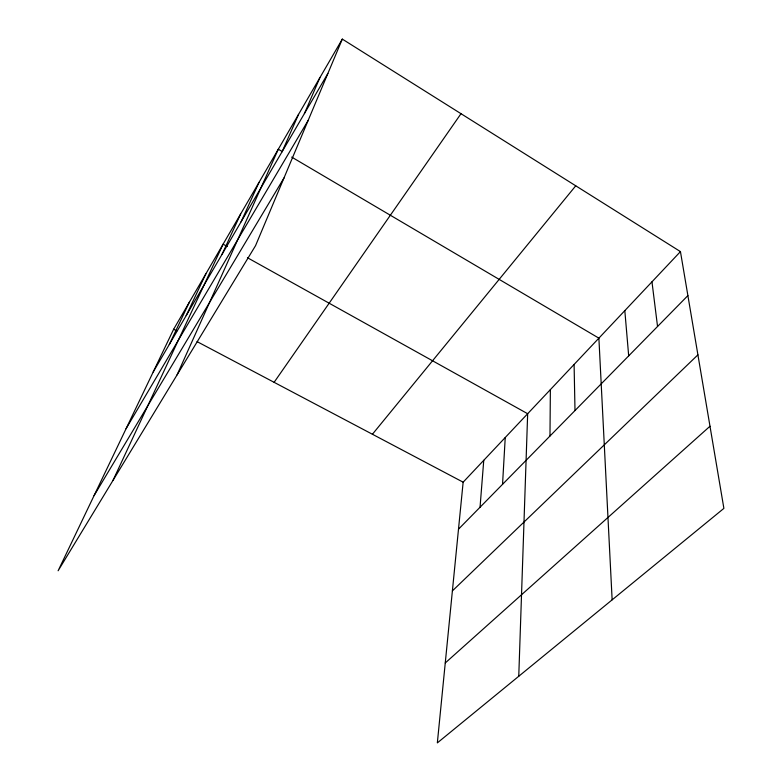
<?xml version="1.0" encoding="UTF-8"?>
<svg xmlns="http://www.w3.org/2000/svg" width="782" height="782" viewBox="0 0 782 782"><rect width="100%" height="100%" fill="white"/><g stroke="black" fill="none" stroke-linecap="round" stroke-linejoin="round"><path stroke-width="1.17" d="M549.981 436.024L550.372 389.622M518.759 676.264L527.664 413.727L247.454 257.728M502.543 484.332L505.24 437.519M480.04 507.244L483.755 460.315M680.448 251.608L463.149 482.181L437.343 742.9L723.888 508.388L680.448 251.608L342.311 39.1L173.643 329.251L58.112 570.772L255.558 245.646L342.311 39.1M304.384 113.625L319.877 77.701M282.136 151.64L298.568 114.358M177.094 374.852L278.304 149.206L282.419 151.63M241.052 221.853L259.018 182.382M222.039 254.345L240.641 213.994M112.979 480.441L223.105 244.17L227.337 246.525M186.204 315.586L205.852 273.837M169.303 344.471L189.381 302.165M153.184 372.017L327.883 73.459M126.078 428.683L308.176 120.389M94.075 495.602L283.983 177.973M274.111 382.32L461.009 113.693M372.418 434.254L575.748 185.803M458.496 529.179L687.886 295.596M452.387 590.899L697.915 354.842M445.261 662.96L709.988 426.249M173.643 329.251L176.83 330.933M197.064 341.617L463.149 482.181M291.686 157.094L598.885 338.156L612.14 599.843M651.973 281.823L657.545 326.495M624.818 310.64L628.689 355.878M574.096 364.461L574.995 410.55"/></g></svg>
